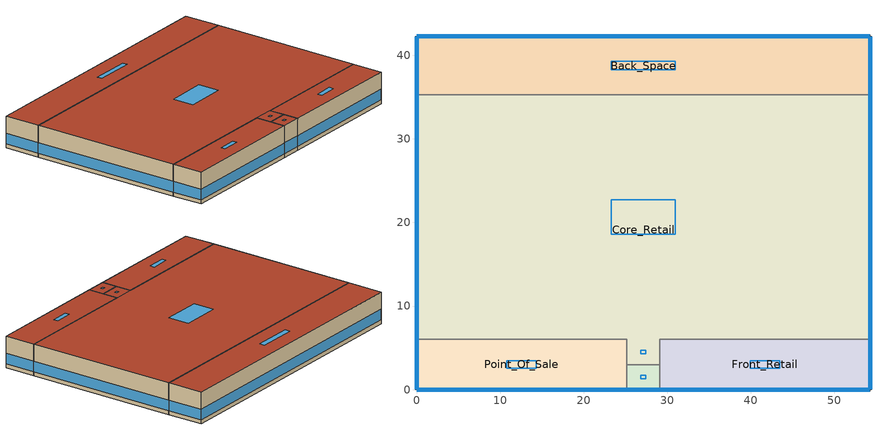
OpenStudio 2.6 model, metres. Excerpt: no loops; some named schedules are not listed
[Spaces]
Core_Retail
 floor ground: 54.27,35.27 54.27,6 29.14,6 29.14,3 25.14,3 25.14,6 0,6 0,35.27 z0
 wall outside: 54.27,6 54.27,35.27 / 0,35.27 0,6 z0:6.1
 wall to Back_Space: 54.27,35.27 0,35.27 z0:6.1
 wall to Front_Entry: 25.14,3 29.14,3 z0:6.1
 wall to Point_Of_Sale: 0,6 25.14,6 25.14,3 z0:6.1
 wall to Front_Retail: 29.14,3 29.14,6 54.27,6 z0:6.1
 window: 54.27,6.03 54.27,35.24 / 0,35.24 0,6.03 z0.76:2.8
 roof outside: 29.14,3 29.14,6 25.14,6 25.14,3 z6.1; 54.27,6 54.27,35.27 0,35.27 0,6 z6.1
 skylight: 27.42,4.29 27.42,4.71 26.85,4.71 26.85,4.29 z6.1; 30.97,18.57 30.97,22.7 23.3,22.7 23.3,18.57 z6.1
Back_Space
 floor ground: 54.27,42.27 54.27,35.27 0,35.27 0,42.27 z0
 wall outside: 54.27,35.27 54.27,42.27 0,42.27 0,35.27 z0:6.1
 window: 54.27,35.3 54.27,42.24 / 0,42.24 0,35.3 z0.76:2.81; 54.24,42.27 0.03,42.27 z0.76:2.8
 roof outside: 54.27,35.27 54.27,42.27 0,42.27 0,35.27 z6.1
 skylight: 30.97,38.28 30.97,39.26 23.3,39.26 23.3,38.28 z6.1
Front_Retail
 floor ground: 54.27,6 54.27,0 29.14,0 29.14,6 z0
 wall outside: 29.14,0 54.27,0 54.27,6 z0:6.1
 wall to Front_Entry: 29.14,3 29.14,0 z0:6.1
 window: 54.27,0.03 54.27,5.97 z0.76:2.81; 29.16,0 54.24,0 z0.76:2.8
 roof outside: 54.27,0 54.27,6 29.14,6 29.14,0 z6.1
 skylight: 43.48,2.58 43.48,3.42 39.93,3.42 39.93,2.58 z6.1
Point_Of_Sale
 floor ground: 25.14,6 25.14,0 0,0 0,6 z0
 wall outside: 0,6 0,0 25.14,0 z0:6.1
 wall to Front_Entry: 25.14,0 25.14,3 z0:6.1
 window: 0.03,0 25.11,0 z0.76:2.8; 0,5.97 0,0.03 z0.76:2.81
 roof outside: 25.14,0 25.14,6 0,6 0,0 z6.1
 skylight: 14.34,2.58 14.34,3.42 10.79,3.42 10.79,2.58 z6.1
Front_Entry
 floor ground: 29.14,3 29.14,0 25.14,0 25.14,3 z0
 wall outside: 25.14,0 29.14,0 z0:6.1
 window: 25.16,0 29.11,0 z0.76:2.82
 roof outside: 29.14,0 29.14,3 25.14,3 25.14,0 z6.1
 skylight: 27.42,1.29 27.42,1.71 26.85,1.71 26.85,1.29 z6.1
[Site]
Calgary Intl AP_AB_CAN: Latitude {deg}=51.114; Longitude {deg}=-114.02; Time Zone {hr}=-7; Elevation {m}=1084.1; Terrain=City
[Building]
RetailStandalone-CAN_AB_Calgary.Intl.AP.718770_CWEC2016.epw created: 2018-10-11 19:38:34 +0000: North Axis {deg}=0; Default Construction Set=BTAP-Mass at hdd = 5000.0; Standards Number of Stories=1; Standards Number of Above Ground Stories=1; Standards Building Type=RetailStandalone
[Site:WaterMainsTemperature]
Calculation Method=Correlation; Annual Average Outdoor Air Temperature {C}=5; Maximum Difference In Monthly Average Outdoor Air Temperatures {deltaC}=23.3
[Site:GroundTemperature:BuildingSurface]
19.527, 19.502, 19.536, 19.598, 20.002, 21.64, 22.225, 22.375, 21.449, 20.121, 19.802, 19.633
[ClimateZones]
Climate Zone Institution Name 2=CEC; Climate Zone Document Name 2=California Climate Zone Descriptions; Climate Zone Document Year 2=1995
[SizingPeriod:DesignDay] Barometric Pressure {Pa}=88961; Sky Clearness=0; Rain Indicator=0; Snow Indicator=0; Day of Month=21; Daylight Saving Time Indicator=0; Humidity Indicating Type=Wetbulb; Dry-Bulb Temperature Range Modifier Type=DefaultMultipliers
Name | Maximum Dry-Bulb Temperature {C} | Daily Dry-Bulb Temperature Range {deltaC} | Humidity Indicating Conditions at Maximum Dry-Bulb | Wind Speed {m/s} | Wind Direction {deg} | Month | Day Type | Solar Model Indicator | ASHRAE Taub | ASHRAE Taud
Calgary Intl AP Ann Htg 99.6% Condns DB | -28.5 | 0 | -28.5 | 2.9 | 200 | 1 | WinterDesignDay | ASHRAEClearSky
Calgary Intl AP Ann Clg .4% Condns DB=>MWB | 28.5 | 12.1 | 16.1 | 4.5 | 160 | 7 | SummerDesignDay | ASHRAETau | 0.339 | 2.421
[Material:NoMass] Roughness=Smooth; Thermal Absorptance=0.9; Solar Absorptance=0.7
Name | Thermal Resistance {m2-K/W} | Visible Absorptance
Typical Carpet Pad | 0.21648 | 0.8
Typical Insulation 1 | 5.91238 | 0.7
Typical Insulation 2 | 4.49096 | 0.7
Typical Insulation 3 | 7.24636 | 0.7
Typical Carpet Pad 2 | 1.25503 | 0.8
Typical Carpet Pad 3 | 3.45515 | 0.8
Typical Insulation 4 | 0.526298 | 0.7
Typical Insulation 5 | 0.526316 | 0.7
[Material]
Name | Roughness | Thickness {m} | Conductivity {W/m-K} | Density {kg/m3} | Specific Heat {J/kg-K} | Thermal Absorptance | Solar Absorptance | Visible Absorptance
100mm Normalweight concrete floor | MediumSmooth | 0.1016 | 2.31 | 2322 | 832
G01 13mm gypsum board | Smooth | 0.0127 | 0.16 | 800 | 1090 | 0.9 | 0.7 | 0.5
G05 25mm wood | MediumSmooth | 0.0254 | 0.15 | 608 | 1630 | 0.9 | 0.5 | 0.5
4 in. Normalweight Concrete Floor | MediumRough | 0.1016 | 2.31 | 2322 | 832 | 0.9 | 0.7 | 0.7
1IN Stucco | Smooth | 0.0253 | 0.6918 | 1858 | 837 | 0.9 | 0.7 | 0.92
8IN CONCRETE HW RefBldg | Rough | 0.2032 | 1.311 | 2240 | 836.8 | 0.9 | 0.7 | 0.7
1/2IN Gypsum | Smooth | 0.0127 | 0.16 | 784.9 | 830 | 0.9 | 0.4 | 0.4
Metal Roof Surface; F08 Metal surface | Smooth | 0.0008 | 45.28 | 7824 | 500 | 0.9 | 0.7 | 0.7
6 in. Normalweight Concrete Floor | MediumRough | 0.1524 | 2.31 | 2322 | 832 | 0.9 | 0.7 | 0.7
[Construction]
BTAP-Int-Floor: 100mm Normalweight concrete floor, Typical Carpet Pad
BTAP-Int-Wall: G01 13mm gypsum board, G01 13mm gypsum board
BTAP-Int-Ceiling: Typical Carpet Pad, 100mm Normalweight concrete floor
BTAP-Ext-DaylightDiffuser: SimpleGlazing
BTAP-Int-Door: G05 25mm wood
BTAP-Ext-Floor-Mass:U-0.162: Typical Insulation 1, 4 in. Normalweight Concrete Floor, Typical Carpet Pad
BTAP-Ext-Wall-Mass:U-0.21: 1IN Stucco, 8IN CONCRETE HW RefBldg, Typical Insulation 2, 1/2IN Gypsum
BTAP-Ext-Roof-Metal:U-0.138: Metal Roof Surface, Typical Insulation 3
BTAP-Grnd-Floor-Mass:U-0.757: 6 in. Normalweight Concrete Floor, Typical Carpet Pad 2
BTAP-Grnd-Roof-Mass:U-0.284: 6 in. Normalweight Concrete Floor, Typical Carpet Pad 3
BTAP-Ext-Door:U-1.9000000000000001: F08 Metal surface, Typical Insulation 4
BTAP-Ext-OverHeadDoor:U-1.9000000000000001: Typical Insulation 5
BTAP-Ext-DaylightDiffuser:U=0.190 SHGC=0.600: SimpleGlazing:U=0.190 SHGC=0.600
[DefaultConstructionSet]
BTAP-Mass at hdd = 5000.0: Default Exterior Surface Constructions=BTAP-Mass at hdd = 5000.0; Default Interior Surface Constructions=Default Surface Constructions 2; Default Ground Contact Surface Constructions=BTAP-Mass at hdd = 5000.0 1; Default Exterior SubSurface Constructions=BTAP-Mass at hdd = 5000.0; Default Interior SubSurface Constructions=Default Sub Surface Constructions 2; Interior Partition Construction=BTAP-Int-Door
[DefaultSurfaceConstructions]
Name | Floor Construction | Wall Construction | Roof Ceiling Construction
Default Surface Constructions 2 | BTAP-Int-Floor | BTAP-Int-Wall | BTAP-Int-Ceiling
BTAP-Mass at hdd = 5000.0 | BTAP-Ext-Floor-Mass:U-0.162 | BTAP-Ext-Wall-Mass:U-0.21 | BTAP-Ext-Roof-Metal:U-0.138
BTAP-Mass at hdd = 5000.0 1 | BTAP-Grnd-Floor-Mass:U-0.757 | BTAP-Grnd-Roof-Mass:U-0.284 | BTAP-Grnd-Roof-Mass:U-0.284
[DefaultSubSurfaceConstructions]
Name | Fixed Window Construction | Operable Window Construction | Door Construction | Glass Door Construction | Overhead Door Construction | Skylight Construction | Tubular Daylight Dome Construction | Tubular Daylight Diffuser Construction
Default Sub Surface Constructions 2 | BTAP-Ext-DaylightDiffuser | BTAP-Ext-DaylightDiffuser | BTAP-Int-Door
BTAP-Mass at hdd = 5000.0 | BTAP-Ext-DaylightDiffuser:U=0.190 SHGC=0.600 | BTAP-Ext-DaylightDiffuser:U=0.190 SHGC=0.600 | BTAP-Ext-Door:U-1.9000000000000001 | BTAP-Ext-DaylightDiffuser:U=0.190 SHGC=0.600 | BTAP-Ext-OverHeadDoor:U-1.9000000000000001 | BTAP-Ext-DaylightDiffuser:U=0.190 SHGC=0.600 | BTAP-Ext-DaylightDiffuser:U=0.190 SHGC=0.600 | BTAP-Ext-DaylightDiffuser:U=0.190 SHGC=0.600
[WindowMaterial:SimpleGlazingSystem] Solar Heat Gain Coefficient=0.6; Visible Transmittance=0.21
Name | U-Factor {W/m2-K}
SimpleGlazing | 2.2
SimpleGlazing:U=0.190 SHGC=0.600 | 1.9
[Space] Building Story=Building Story 1; Part of Total Floor Area=Yes
Name | Space Type | Thermal Zone
Core_Retail | Space Function Sales area | Sp-Core_Retail Sys-3 Flr-1 Sch-C HPlcmt-east ZN
Back_Space | Space Function Storage room > 100 m2-sch-E | Sp-Back_Space Sys-4 Flr-1 Sch-E HPlcmt-north ZN
Front_Retail | Space Function Sales area | Sp-Front_Retail Sys-3 Flr-1 Sch-C HPlcmt-south ZN
Point_Of_Sale | Space Function Sales area | Sp-Point_Of_Sale Sys-3 Flr-1 Sch-C HPlcmt-south ZN
Front_Entry | Space Function Lobby - elevator | Sp-Front_Entry Sys-3 Flr-1 Sch-C HPlcmt-south ZN
[BuildingStory]
Building Story 1: Nominal Z Coordinate {m}=0
[SpaceType] Standards Building Type=Space Function
Name | Default Schedule Set | Design Specification Outdoor Air Object | Standards Space Type
Space Function Storage room > 100 m2-sch-E | Space Function Storage room > 100 m2-sch-E Schedule Set | Space Function Storage room > 100 m2-sch-E Ventilation | Storage room > 100 m2-sch-E
Space Function Sales area | Space Function Sales area Schedule Set | Space Function Sales area Ventilation | Sales area
Space Function Lobby - elevator | Space Function Lobby - elevator Schedule Set | Space Function Lobby - elevator Ventilation | Lobby - elevator
[People:Definition] Number of People Calculation Method=People/Area; Fraction Radiant=0.3
Name | People per Space Floor Area {person/m2}
Space Function Lobby - elevator People Definition | 0.100036
Space Function Sales area People Definition | 0.0333454
Space Function Storage room > 100 m2-sch-E People Definition | 0.0100036
[People] Work Efficiency Schedule=Work Efficiency Schedule; Clothing Insulation Schedule=Clothing Schedule; Air Velocity Schedule=Air Velocity Schedule; Multiplier=1
Name | People Definition | Space or SpaceType
Space Function Lobby - elevator People | Space Function Lobby - elevator People Definition | Space Function Lobby - elevator
Space Function Sales area People | Space Function Sales area People Definition | Space Function Sales area
Space Function Storage room > 100 m2-sch-E People | Space Function Storage room > 100 m2-sch-E People Definition | Space Function Storage room > 100 m2-sch-E
[Lights:Definition] Design Level Calculation Method=Watts/Area; Fraction Radiant=0.5; Fraction Visible=0.2
Name | Watts per Space Floor Area {W/m2}
Space Function Lobby - elevator Lights Definition | 7.29994
Space Function Sales area Lights Definition | 13.0999
Space Function Storage room > 100 m2-sch-E Lights Definition | 6.80247
[Lights] Fraction Replaceable=1
Name | Lights Definition | Space or SpaceType
Space Function Lobby - elevator Lights | Space Function Lobby - elevator Lights Definition | Space Function Lobby - elevator
Space Function Sales area Lights | Space Function Sales area Lights Definition | Space Function Sales area
Space Function Storage room > 100 m2-sch-E Lights | Space Function Storage room > 100 m2-sch-E Lights Definition | Space Function Storage room > 100 m2-sch-E
[ElectricEquipment:Definition] Design Level Calculation Method=Watts/Area; Fraction Radiant=0.5
Name | Watts per Space Floor Area {W/m2}
Space Function Lobby - elevator Elec Equip Definition | 1.00036
Space Function Sales area Elec Equip Definition | 2.50091
[ElectricEquipment]
Name | Electric Equipment Definition | Space or SpaceType
Space Function Lobby - elevator Elec Equip | Space Function Lobby - elevator Elec Equip Definition | Space Function Lobby - elevator
Space Function Sales area Elec Equip | Space Function Sales area Elec Equip Definition | Space Function Sales area
[DesignSpecification:OutdoorAir] Outdoor Air Method=Sum; Outdoor Air Flow per Person {m3/s-person}=0; Outdoor Air Flow Rate {m3/s}=0; Outdoor Air Flow Air Changes per Hour {1/hr}=0
Name | Outdoor Air Flow per Floor Area {m3/s-m2}
Space Function Lobby - elevator Ventilation | 0.00404876
Space Function Sales area Ventilation | 0.0011684
Space Function Storage room > 100 m2-sch-E Ventilation | 0.0003556
[DefaultScheduleSet] People Activity Level Schedule=NECB-Activity; Infiltration Schedule=Always On
Name | Number of People Schedule | Lighting Schedule | Electric Equipment Schedule
Space Function Lobby - elevator Schedule Set | NECB-C-Occupancy | NECB-C-Lighting | NECB-C-Electric-Equipment
Space Function Sales area Schedule Set | NECB-C-Occupancy | NECB-C-Occupancy-NECB-C-Lighting-0.0-0.0-0.67-Light Ruleset | NECB-C-Electric-Equipment
Space Function Storage room > 100 m2-sch-E Schedule Set | NECB-E-Occupancy | NECB-E-Lighting | NECB-E-Electric-Equipment
[ThermostatSetpoint:DualSetpoint]
Name | Heating Setpoint Temperature Schedule | Cooling Setpoint Temperature Schedule
Space Function Sales area Thermostat 4; Space Function Lobby - elevator Thermostat 2; Space Function Sales area Thermostat 5; Space Function Sales area Thermostat 6 | NECB-C-Thermostat Setpoint-Heating | NECB-C-Thermostat Setpoint-Cooling
Space Function Storage room > 100 m2-sch-E Thermostat 2 | NECB-E-Thermostat Setpoint-Heating | NECB-E-Thermostat Setpoint-Cooling
[SpaceInfiltration:DesignFlowRate] Schedule=Always On Discrete; Design Flow Rate Calculation Method=Flow/ExteriorArea; Flow per Exterior Surface Area {m3/s-m2}=0.00025; Constant Term Coefficient=0; Temperature Term Coefficient=0; Velocity Term Coefficient=0.224; Velocity Squared Term Coefficient=0
Name | Space or SpaceType
Back_Space Infiltration | Back_Space
Core_Retail Infiltration | Core_Retail
Front_Entry Infiltration | Front_Entry
Front_Retail Infiltration | Front_Retail
Point_Of_Sale Infiltration | Point_Of_Sale
[ThermalZone] Use Ideal Air Loads=No
Name | Thermostat
Sp-Core_Retail Sys-3 Flr-1 Sch-C HPlcmt-east ZN | Space Function Sales area Thermostat 4
Sp-Front_Entry Sys-3 Flr-1 Sch-C HPlcmt-south ZN | Space Function Lobby - elevator Thermostat 2
Sp-Front_Retail Sys-3 Flr-1 Sch-C HPlcmt-south ZN | Space Function Sales area Thermostat 5
Sp-Point_Of_Sale Sys-3 Flr-1 Sch-C HPlcmt-south ZN | Space Function Sales area Thermostat 6
Sp-Back_Space Sys-4 Flr-1 Sch-E HPlcmt-north ZN | Space Function Storage room > 100 m2-sch-E Thermostat 2
[HeatExchanger:AirToAir:SensibleAndLatent] Availability Schedule=Always On Discrete; Nominal Supply Air Flow Rate {m3/s}=autosize; Sensible Effectiveness at 100% Heating Air Flow=0.5; Latent Effectiveness at 100% Heating Air Flow=0.5; Sensible Effectiveness at 75% Heating Air Flow=0.5; Latent Effectiveness at 75% Heating Air Flow=0.5; Sensible Effectiveness at 100% Cooling Air Flow=0.5; Latent Effectiveness at 100% Cooling Air Flow=0.5; Sensible Effectiveness at 75% Cooling Air Flow=0.5; Latent Effectiveness at 75% Cooling Air Flow=0.5; Supply Air Outlet Temperature Control=Yes; Heat Exchanger Type=Rotary; Frost Control Type=ExhaustOnly; Threshold Temperature {C}=-23.3; Initial Defrost Time Fraction=0.167; Rate of Defrost Time Fraction Increase {1/K}=1.44; Economizer Lockout=Yes
Name | Nominal Electric Power {W}
Sp-Back_Space Sys-4 Flr-1 Sch-E HPlcmt-north ZN NECB System 4 PSZ ERV | 146.926
Sp-Core_Retail Sys-3 Flr-1 Sch-C HPlcmt-east ZN NECB System 3 PSZ ERV | 1391.73
Sp-Front_Entry Sys-3 Flr-1 Sch-C HPlcmt-south ZN NECB System 3 PSZ ERV | 84.8598
Sp-Front_Retail Sys-3 Flr-1 Sch-C HPlcmt-south ZN NECB System 3 PSZ ERV; Sp-Point_Of_Sale Sys-3 Flr-1 Sch-C HPlcmt-south ZN NECB System 3 PSZ ERV | 176.428
[SetpointManager:OutdoorAirPretreat] Minimum Setpoint Temperature {C}=-99; Maximum Setpoint Temperature {C}=99; Minimum Setpoint Humidity Ratio {kgWater/kgDryAir}=1e-05; Maximum Setpoint Humidity Ratio {kgWater/kgDryAir}=1
Setpoint Manager Outdoor Air Pretreat 1; Setpoint Manager Outdoor Air Pretreat 2; Setpoint Manager Outdoor Air Pretreat 3; Setpoint Manager Outdoor Air Pretreat 4; Setpoint Manager Outdoor Air Pretreat 5
[AvailabilityManager:NightCycle] Control Type=CycleOnAny; Thermostat Tolerance {deltaC}=1; Cycling Run Time {s}=3600
Availability Manager Night Cycle 1; Availability Manager Night Cycle 2; Availability Manager Night Cycle 3; Availability Manager Night Cycle 4
[Schedule:Ruleset]
Clothing Schedule: Default Day Schedule=Clothing Schedule Default Winter Clothes
Air Velocity Schedule: Default Day Schedule=Air Velocity Schedule Default
Work Efficiency Schedule: Default Day Schedule=Work Efficiency Schedule Default
NECB-C-Occupancy: Default Day Schedule=NECB-C-Occupancy Default
NECB-Activity: Default Day Schedule=NECB-Activity Default; Summer Design Day Schedule=NECB-Activity Summer Design Day; Winter Design Day Schedule=NECB-Activity Winter Design Day
NECB-C-Lighting: Default Day Schedule=NECB-C-Lighting Default
NECB-C-Electric-Equipment: Default Day Schedule=NECB-C-Electric-Equipment Default
Always On: Default Day Schedule=Always On Default
NECB-C-Thermostat Setpoint-Heating: Default Day Schedule=NECB-C-Thermostat Setpoint-Heating Default
NECB-C-Thermostat Setpoint-Cooling: Default Day Schedule=NECB-C-Thermostat Setpoint-Cooling Default
NECB-C-Occupancy-NECB-C-Lighting-0.0-0.0-0.67-Light Ruleset: Default Day Schedule=NECB-C-Occupancy-NECB-C-Lighting-0.0-0.0-0.67-Light Default
NECB-E-Occupancy: Default Day Schedule=NECB-E-Occupancy Default
NECB-E-Lighting: Default Day Schedule=NECB-E-Lighting Default
NECB-E-Electric-Equipment: Default Day Schedule=NECB-E-Electric-Equipment Default
NECB-E-Thermostat Setpoint-Heating: Default Day Schedule=NECB-E-Thermostat Setpoint-Heating Default
NECB-E-Thermostat Setpoint-Cooling: Default Day Schedule=NECB-E-Thermostat Setpoint-Cooling Default
[Schedule:Day]
Clothing Schedule Default Winter Clothes; Always On Default: 24, 0, 1
Air Velocity Schedule Default: 24, 0, 0.2
Work Efficiency Schedule Default: 24, 0, 0
NECB-C-Occupancy Default: 8, 0, 0, 9, 0, 0.1, 10, 0, 0.2, 12, 0, 0.5, 16, 0, 0.7, 17, 0, 0.8, 18, 0, 0.7, 19, 0, 0.5, 21, 0, 0.3, 24, 0, 0
NECB-Activity Default; NECB-Activity Winter Design Day; NECB-Activity Summer Design Day: 24, 0, 130
NECB-C-Lighting Default; NECB-C-Electric-Equipment Default; NECB-C-Occupancy-NECB-C-Lighting-0.0-0.0-0.67-Light Default: 8, 0, 0.05, 9, 0, 0.5, 19, 0, 0.9, 20, 0, 0.6, 21, 0, 0.5, 24, 0, 0.05
NECB-C-Thermostat Setpoint-Heating Default; NECB-C-Thermostat Setpoint-Heating Default|Wkdy Day; NECB-C-Thermostat Setpoint-Heating Sat Day: 7, 0, 18, 8, 0, 20, 21, 0, 22, 24, 0, 18
NECB-C-Thermostat Setpoint-Heating Sun|Hol Day: 9, 0, 18, 10, 0, 20, 19, 0, 22, 24, 0, 18
NECB-C-Thermostat Setpoint-Cooling Default; NECB-C-Thermostat Setpoint-Cooling Default|Wkdy Day; NECB-C-Thermostat Setpoint-Cooling Sat Day: 7, 0, 35, 21, 0, 24, 24, 0, 35
NECB-C-Thermostat Setpoint-Cooling Sun|Hol Day; NECB-E-Thermostat Setpoint-Cooling Default: 7, 0, 35, 19, 0, 24, 24, 0, 35
NECB-E-Occupancy Default: 8, 0, 0, 9, 0, 0.2, 10, 0, 0.7, 14, 0, 0.9, 15, 0, 0.5, 16, 0, 0.9, 18, 0, 0.8, 19, 0, 0.2, 24, 0, 0
NECB-E-Lighting Default; NECB-E-Electric-Equipment Default: 8, 0, 0.05, 9, 0, 0.4, 10, 0, 0.7, 18, 0, 0.9, 19, 0, 0.4, 24, 0, 0.05
NECB-E-Thermostat Setpoint-Heating Default; NECB-E-Thermostat Setpoint-Heating Default|Wkdy Day: 7, 0, 18, 8, 0, 20, 19, 0, 22, 24, 0, 18
NECB-E-Thermostat Setpoint-Heating Sat Day: 8, 0, 18, 9, 0, 20, 17, 0, 22, 24, 0, 18
NECB-E-Thermostat Setpoint-Heating Sun|Hol Day: 24, 0, 18
[Schedule:Rule] Date Specification Type=DateRange; Start Day=1
Name | Schedule Ruleset | Rule Order | Day Schedule | Start Month | End Month | End Day | Apply Monday | Apply Tuesday | Apply Wednesday | Apply Thursday | Apply Friday | Apply Saturday | Apply Sunday
Schedule Rule 1 | Clothing Schedule | 0 | Clothing Schedule Summer Clothes | 5 | 9 | 30
Schedule Rule 2 | NECB-C-Occupancy | 2 | NECB-C-Occupancy Default|Wkdy Day | 1 | 12 | 31 | Yes | Yes | Yes | Yes | Yes
Schedule Rule 3 | NECB-C-Occupancy | 1 | NECB-C-Occupancy Sat Day | 1 | 12 | 31 |  |  |  |  |  | Yes
Schedule Rule 4 | NECB-C-Occupancy | 0 | NECB-C-Occupancy Sun|Hol Day | 1 | 12 | 31 |  |  |  |  |  |  | Yes
Schedule Rule 5 | NECB-C-Lighting | 2 | NECB-C-Lighting Default|Wkdy Day | 1 | 12 | 31 | Yes | Yes | Yes | Yes | Yes
Schedule Rule 6 | NECB-C-Lighting | 1 | NECB-C-Lighting Sat Day | 1 | 12 | 31 |  |  |  |  |  | Yes
Schedule Rule 7 | NECB-C-Lighting | 0 | NECB-C-Lighting Sun|Hol Day | 1 | 12 | 31 |  |  |  |  |  |  | Yes
Schedule Rule 8 | NECB-C-Electric-Equipment | 2 | NECB-C-Electric-Equipment Default|Wkdy Day | 1 | 12 | 31 | Yes | Yes | Yes | Yes | Yes
Schedule Rule 9 | NECB-C-Electric-Equipment | 1 | NECB-C-Electric-Equipment Sat Day | 1 | 12 | 31 |  |  |  |  |  | Yes
Schedule Rule 10 | NECB-C-Electric-Equipment | 0 | NECB-C-Electric-Equipment Sun|Hol Day | 1 | 12 | 31 |  |  |  |  |  |  | Yes
Schedule Rule 11 | NECB-C-Thermostat Setpoint-Heating | 2 | NECB-C-Thermostat Setpoint-Heating Default|Wkdy Day | 1 | 12 | 31 | Yes | Yes | Yes | Yes | Yes
Schedule Rule 12 | NECB-C-Thermostat Setpoint-Heating | 1 | NECB-C-Thermostat Setpoint-Heating Sat Day | 1 | 12 | 31 |  |  |  |  |  | Yes
Schedule Rule 13 | NECB-C-Thermostat Setpoint-Heating | 0 | NECB-C-Thermostat Setpoint-Heating Sun|Hol Day | 1 | 12 | 31 |  |  |  |  |  |  | Yes
Schedule Rule 14 | NECB-C-Thermostat Setpoint-Cooling | 2 | NECB-C-Thermostat Setpoint-Cooling Default|Wkdy Day | 1 | 12 | 31 | Yes | Yes | Yes | Yes | Yes
Schedule Rule 15 | NECB-C-Thermostat Setpoint-Cooling | 1 | NECB-C-Thermostat Setpoint-Cooling Sat Day | 1 | 12 | 31 |  |  |  |  |  | Yes
Schedule Rule 16 | NECB-C-Thermostat Setpoint-Cooling | 0 | NECB-C-Thermostat Setpoint-Cooling Sun|Hol Day | 1 | 12 | 31 |  |  |  |  |  |  | Yes
Schedule Rule 17 | NECB-C-Occupancy-NECB-C-Lighting-0.0-0.0-0.67-Light Ruleset | 2 | NECB-C-Occupancy-NECB-C-Lighting-0.0-0.0-0.67-Default|Wkdy-Light Day | 1 | 12 | 31 | Yes | Yes | Yes | Yes | Yes
Schedule Rule 18 | NECB-C-Occupancy-NECB-C-Lighting-0.0-0.0-0.67-Light Ruleset | 1 | NECB-C-Occupancy-NECB-C-Lighting-0.0-0.0-0.67-Sat-Light Day | 1 | 12 | 31 |  |  |  |  |  | Yes
Schedule Rule 19 | NECB-C-Occupancy-NECB-C-Lighting-0.0-0.0-0.67-Light Ruleset | 0 | NECB-C-Occupancy-NECB-C-Lighting-0.0-0.0-0.67-Sun|Hol-Light Day | 1 | 12 | 31 |  |  |  |  |  |  | Yes
Schedule Rule 20 | NECB-E-Occupancy | 2 | NECB-E-Occupancy Default|Wkdy Day | 1 | 12 | 31 | Yes | Yes | Yes | Yes | Yes
Schedule Rule 21 | NECB-E-Occupancy | 1 | NECB-E-Occupancy Sat Day | 1 | 12 | 31 |  |  |  |  |  | Yes
Schedule Rule 22 | NECB-E-Occupancy | 0 | NECB-E-Occupancy Sun|Hol Day | 1 | 12 | 31 |  |  |  |  |  |  | Yes
Schedule Rule 23 | NECB-E-Lighting | 2 | NECB-E-Lighting Default|Wkdy Day | 1 | 12 | 31 | Yes | Yes | Yes | Yes | Yes
Schedule Rule 24 | NECB-E-Lighting | 1 | NECB-E-Lighting Sat Day | 1 | 12 | 31 |  |  |  |  |  | Yes
Schedule Rule 25 | NECB-E-Lighting | 0 | NECB-E-Lighting Sun|Hol Day | 1 | 12 | 31 |  |  |  |  |  |  | Yes
Schedule Rule 26 | NECB-E-Electric-Equipment | 2 | NECB-E-Electric-Equipment Default|Wkdy Day | 1 | 12 | 31 | Yes | Yes | Yes | Yes | Yes
Schedule Rule 27 | NECB-E-Electric-Equipment | 1 | NECB-E-Electric-Equipment Sat Day | 1 | 12 | 31 |  |  |  |  |  | Yes
Schedule Rule 28 | NECB-E-Electric-Equipment | 0 | NECB-E-Electric-Equipment Sun|Hol Day | 1 | 12 | 31 |  |  |  |  |  |  | Yes
Schedule Rule 29 | NECB-E-Thermostat Setpoint-Heating | 2 | NECB-E-Thermostat Setpoint-Heating Default|Wkdy Day | 1 | 12 | 31 | Yes | Yes | Yes | Yes | Yes
Schedule Rule 30 | NECB-E-Thermostat Setpoint-Heating | 1 | NECB-E-Thermostat Setpoint-Heating Sat Day | 1 | 12 | 31 |  |  |  |  |  | Yes
Schedule Rule 31 | NECB-E-Thermostat Setpoint-Heating | 0 | NECB-E-Thermostat Setpoint-Heating Sun|Hol Day | 1 | 12 | 31 |  |  |  |  |  |  | Yes
Schedule Rule 32 | NECB-E-Thermostat Setpoint-Cooling | 2 | NECB-E-Thermostat Setpoint-Cooling Default|Wkdy Day | 1 | 12 | 31 | Yes | Yes | Yes | Yes | Yes
Schedule Rule 33 | NECB-E-Thermostat Setpoint-Cooling | 1 | NECB-E-Thermostat Setpoint-Cooling Sat Day | 1 | 12 | 31 |  |  |  |  |  | Yes
Schedule Rule 34 | NECB-E-Thermostat Setpoint-Cooling | 0 | NECB-E-Thermostat Setpoint-Cooling Sun|Hol Day | 1 | 12 | 31 |  |  |  |  |  |  | Yes
[Schedule:Constant]
Always On Discrete: Value=1
